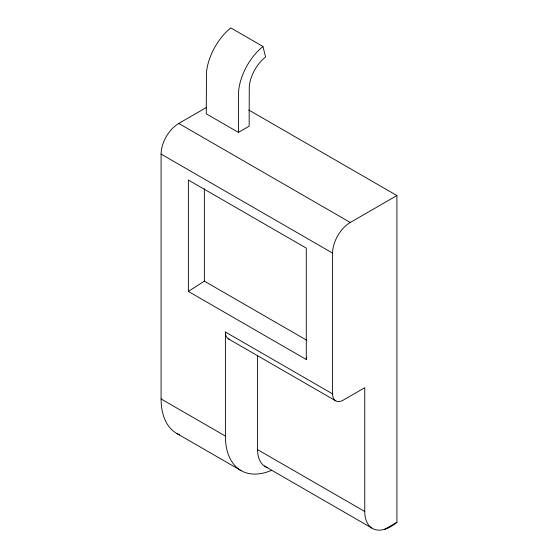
<?xml version="1.0" encoding="UTF-8"?>
<svg xmlns="http://www.w3.org/2000/svg" width="558" height="558" viewBox="0 0 558 558"><rect width="100%" height="100%" fill="white"/><g stroke="black" fill="none" stroke-linecap="round" stroke-linejoin="round"><path stroke-width="0.84" d="M306.279 359.505L306.279 248.115L188.374 180.039L188.374 291.436L306.279 359.505L306.684 357.887M262.957 46.467L259.847 49.174A43.28 24.991 -60 0 0 238.615 91.08L238.419 132.386L249.14 126.199L249.28 86.35A28.095 16.224 -60 0 1 263.062 59.141L265.58 56.958L262.957 46.467L230.803 27.9L227.685 30.606A43.28 24.991 -60 0 0 206.46 72.519L206.265 113.818L238.419 132.386M188.374 291.436L204.34 281.134L204.34 188.764M179.606 434.856A75.288 43.468 -60 0 1 161.088 398.949L161.088 154.092A25.012 14.445 -60 0 1 178.776 123.451L206.606 107.387M364.751 511.491L364.751 387.719L343.323 400.093A15.171 8.754 -60 0 1 332.596 393.899L332.596 253.109A25.012 14.445 -60 0 1 350.284 222.468L396.912 195.551L396.912 522.309A36.981 21.35 -60 0 1 385.222 529.144L381.47 530.002A36.981 21.35 -60 0 1 364.751 511.491L257.559 449.609L257.559 355.467M396.912 522.309L384.734 529.256M248.722 109.996L396.912 195.551M178.776 123.451L350.284 222.468M161.088 154.092L332.596 253.109M204.34 281.134L306.781 340.275M271.697 470.303A75.288 43.468 -60 0 1 225.404 436.084L225.404 332.017L332.596 393.899M228.543 338.957L335.735 400.846M161.088 398.949L225.404 436.084M264.597 466.146L371.788 528.035M176.684 433.42L241 470.547M229.603 339.417A15.171 8.754 -60 0 1 225.404 332.017M267.484 467.555A36.981 21.35 -60 0 1 257.559 449.609"/></g></svg>
